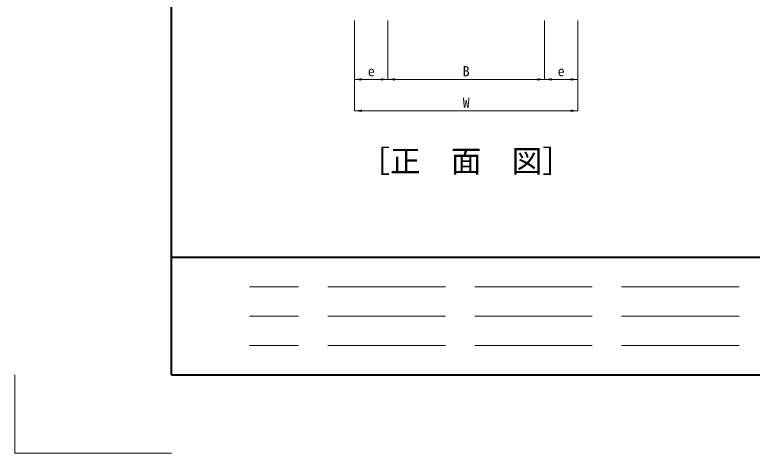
# Model space of a CAD drawing. Units: millimetres at full size; details may follow other scales. Extents: x 50430 to 101606, y 69050 to 91573.
# Drawn here: x 91015 to 92899, y 77051 to 78170 of the extents above; entities that cross this region are included whole.
import ezdxf
from ezdxf.enums import TextEntityAlignment as Align

# ---------------------------------------------------------------- set-up
doc = ezdxf.new("R2010")
doc.units = ezdxf.units.MM
doc.header["$LTSCALE"] = 50
doc.linetypes.add('DASHED', pattern=[7.5, 6, -1.5])
for name, color, linetype, lineweight in [('DEFPOINTS_2', 8, 'Continuous', 13), ('図枠', 7, 'Continuous', 5), ('寸法線', 7, 'Continuous', 13)]:
    doc.layers.add(name, color=color, linetype=linetype, lineweight=lineweight)
doc.layers.add('文字', color=7, linetype='Continuous')
doc.styles.add('ＭＳ ゴシック', font='')
doc.styles.get('ＭＳ ゴシック').set_extended_font_data('MS Gothic')

# ---------------------------------------------------------------- blocks, each defined once
blk = doc.blocks.new('filled_arrow')
at = {"color": 0, "linetype": 'Continuous', "lineweight": -2}
blk.add_solid([(7.5, 1.25), (0, 0), (7.5, -1.25)], dxfattribs=at)

msp = doc.modelspace()

# ---------------------------------------------------------------- linework, layer by layer
at = {"layer": 'DEFPOINTS_2', "color": 1}
for p, q in [((91014.99, 77251.08), (91014.99, 77051.08)), ((91014.99, 77051.08), (91414.99, 77051.08))]:
    msp.add_line(p, q, dxfattribs=at)
at = {"layer": '図枠', "lineweight": 40}
for p, q in [((91414.99, 77251.08), (91414.99, 82791.08)), ((91414.99, 77551.08), (99214.99, 77551.08)), ((91414.99, 77251.08), (99214.99, 77251.08))]:
    msp.add_line(p, q, dxfattribs=at)
at = {"layer": '図枠', "linetype": 'DASHED', "lineweight": 9}
for p, q in [((94739.99, 77476.08), (91614.99, 77476.08)), ((94739.99, 77401.08), (91614.99, 77401.08)), ((94739.99, 77326.08), (91614.99, 77326.08))]:
    msp.add_line(p, q, dxfattribs=at)
at = {"layer": '寸法線'}
for p, q in [((91883.06, 78155.12), (91883.06, 78005.12)), ((91883.06, 78155.12), (91883.06, 77925.12)), ((91968.06, 78155.12), (91968.06, 78005.12)), ((91968.06, 78155.12), (91968.06, 78005.12)), ((92368.06, 78155.12), (92368.06, 78005.12)), ((92368.06, 78155.12), (92368.06, 78005.12)), ((92453.06, 78155.12), (92453.06, 78005.12)), ((92453.06, 78155.12), (92453.06, 77925.12)), ((91883.06, 78005.12), (91968.06, 78005.12)), ((91968.06, 78005.12), (92368.06, 78005.12)), ((92368.06, 78005.12), (92453.06, 78005.12)), ((91883.06, 77925.12), (92453.06, 77925.12))]:
    msp.add_line(p, q, dxfattribs=at)

# ---------------------------------------------------------------- block references
at = {"layer": '寸法線', "xscale": 2.4, "yscale": 2.4}
for p in [(91883.06, 78005.12), (91968.06, 78005.12), (92368.06, 78005.12), (91883.06, 77925.12)]:
    msp.add_blockref('filled_arrow', p, dxfattribs=at)
at = {"layer": '寸法線', "xscale": 2.4, "yscale": 2.4, "rotation": 180}
for p in [(91968.06, 78005.12), (92368.06, 78005.12), (92453.06, 78005.12), (92453.06, 77925.12)]:
    msp.add_blockref('filled_arrow', p, dxfattribs=at)

# ---------------------------------------------------------------- texts
at = {"layer": '寸法線', "style": 'ＭＳ ゴシック'}
for s, p in [('e', (91925.56, 78026.12)), ('B', (92168.06, 78026.12)), ('e', (92410.56, 78026.12)), ('W', (92168.06, 77946.12))]:
    msp.add_text(s, height=25.63, dxfattribs=at).set_placement(p, align=Align.MIDDLE_CENTER)
at = {"layer": '文字', "style": 'ＭＳ ゴシック'}
msp.add_text('［正\u3000面\u3000図］', height=56.96, dxfattribs=at).set_placement((92168.06, 77825.12), align=Align.TOP_CENTER)

doc.saveas('drawing.dxf')
